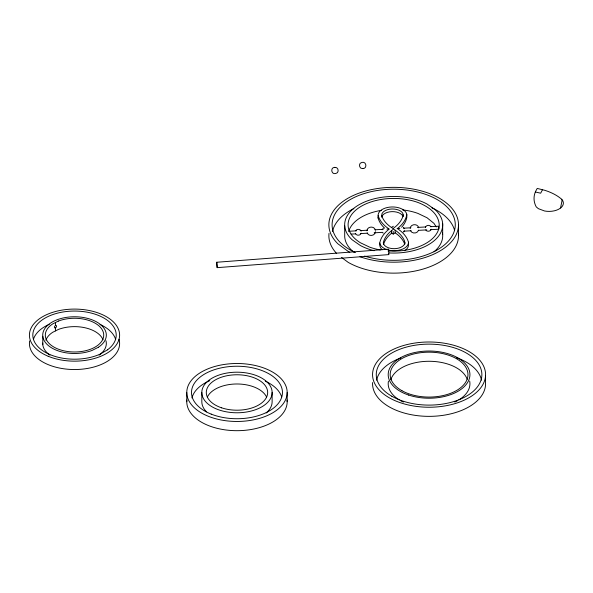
<?xml version="1.0" encoding="UTF-8"?>
<svg xmlns="http://www.w3.org/2000/svg" width="593" height="593" viewBox="0 0 593 593"><rect width="100%" height="100%" fill="white"/><g stroke="black" fill="none" stroke-linecap="round" stroke-linejoin="round"><path stroke-width="0.89" d="M438.546 226.741L438.605 226.237L438.835 228.713M366.911 230.773C367.2 226.229 374.517 225.711 375.413 230.203M375.465 231.744C375.191 235.947 368.653 236.874 367.163 232.938M381.662 217.186L381.929 213.843A10.844 6.256 0 0 1 391.951 208.995A10.844 6.256 0 0 1 402.766 213.243L403.284 216.512M404.923 242.255L404.656 243.834A10.844 6.256 0 0 1 394.634 248.682A10.844 6.256 0 0 1 383.827 244.435L383.3 242.93L383.575 241.759A45.728 26.403 0 0 1 391.069 231.033L393.53 229.091L396.117 230.862A43.393 25.054 0 0 1 404.537 241.077L404.923 244.012M410.193 228.357C410.482 223.813 417.798 223.294 418.695 227.786M560.533 208.01L562.031 200.701L561.667 199.27M403.284 214.755L403.01 215.919A45.728 26.403 0 0 1 395.524 226.645L393.063 228.587L390.468 226.815A43.393 25.054 0 0 1 382.048 216.601L381.662 215.422M542.521 189.664L540.668 193.207L535.368 191.976M216.741 262.254L217.171 267.651L388.771 254.612L388.838 251.795L388.341 249.216L216.741 262.254L217.171 267.651M388.341 249.216L388.23 251.328M418.599 230.195C417.45 233.768 411.839 234.065 410.452 230.521M361.233 233.234C360.381 235.74 356.43 235.947 355.407 233.464M382.092 229.773L383.404 228.201M404.515 230.818L403.566 232.085M425.374 227.349C426.167 225.095 429.554 224.614 430.903 226.608M431.274 229.254C430.488 231.507 427.093 231.989 425.752 229.995M355.637 230.796C356.778 228.72 360.255 228.883 361.159 231.107M395.153 230.21L395.153 232.849L393.233 234.065L391.291 233.005M391.521 227.408L393.359 226.252M334.808 167.337C330.123 167.27 331.19 174.824 335.69 173.556C339.619 172.978 338.529 166.818 334.845 167.345M362.834 168.597C367.519 168.664 366.452 161.118 361.952 162.386C358.024 162.956 359.113 169.116 362.797 168.597M349.055 231.24L356.445 230.825M360.136 230.618L367.519 230.21M374.902 229.795L383.211 229.328M386.903 229.128L388.749 229.024M397.058 228.557L399.83 228.401M403.522 228.194L410.905 227.786M417.368 227.423L425.678 226.956M430.296 226.704L438.605 226.237M351.086 234.116L355.696 233.857M360.314 233.598L367.697 233.182M374.161 232.827L382.47 232.36L383.189 233.116M403.7 231.174L411.09 230.759M418.473 230.351L426.782 229.884M430.474 229.676L438.783 229.217M395.153 232.849L396.117 233.509A43.393 25.054 0 0 1 404.537 243.723M354.28 252.233L352.183 250.772A49.019 28.301 0 0 1 344.703 236.777L344.703 225.829M341.553 257.451L348.247 262.402A64.815 37.418 0 0 0 420.407 269.808A64.815 37.418 0 0 0 458.404 233.627M388.771 254.612L388.511 253.9M403.425 227.475L404.441 228.683M382.122 249.653L380.484 247.733L379.765 245.628L379.765 242.989A49.219 28.42 0 0 1 388.193 229.891L389.216 229.083L387.733 228.068A46.891 27.07 0 0 1 378.141 215.518A14.365 8.295 0 0 1 391.773 206.964A14.365 8.295 0 0 1 406.828 214.688L406.828 217.327A49.219 28.42 0 0 1 401.654 227.289M436.263 226.919L433.943 223.339L427.027 217.75L417.835 213.376A45.602 26.329 0 0 0 402.558 209.885M485.534 375.792A56.505 32.622 0 0 1 399.074 402.269A56.505 32.622 0 0 1 402.588 345.801A56.505 32.622 0 0 1 485.534 375.792L485.534 384.909A56.505 32.622 0 0 1 427.034 416.338A56.505 32.622 0 0 1 372.597 382.567M458.5 224.443L458.5 235.391M442.675 223.702L442.675 234.65M406.828 214.688A49.219 28.42 0 0 1 398.392 227.786L397.369 228.594L398.852 229.61A46.891 27.07 0 0 1 408.451 242.159L408.451 244.805A14.365 8.295 0 0 1 404.663 250.691M393.233 231.426L393.233 234.065M391.662 230.566L391.662 233.212L391.069 233.679A45.728 26.403 0 0 0 383.575 244.405M378.141 215.518L378.141 218.157A46.891 27.07 0 0 0 384.657 228.194M287.175 392.484A50.205 28.983 0 0 1 211.871 417.583A50.205 28.983 0 0 1 211.871 367.386A50.205 28.983 0 0 1 287.175 392.484L287.175 401.698M272.128 392.484A35.157 20.295 0 0 1 219.395 410.06A35.157 20.295 0 0 1 219.395 374.909A35.157 20.295 0 0 1 272.128 392.484L272.128 401.698A35.157 20.295 0 0 1 266.213 412.973M201.82 392.484L201.82 401.698A35.157 20.295 0 0 0 206.527 411.846M186.773 392.484L186.773 401.698M55.483 322.525L55.483 325.564M55.483 327.862A1.408 0.867 -56.5 0 1 54.563 326.602A1.408 0.867 -56.5 0 1 56.402 325.676A1.408 0.867 -56.5 0 1 55.483 327.862L55.483 330.901M42.785 336.29L42.785 344.666M336.565 253.396A64.815 37.418 0 0 1 328.996 233.375M332.532 231.492A61.59 35.558 0 0 1 353.828 208.603M431.978 207.861A61.59 35.558 0 0 1 454.646 230.655M359.944 256.717A64.815 37.418 0 0 0 457.366 231.744A64.815 37.418 0 0 0 382.574 187.899A64.815 37.418 0 0 0 337.832 243.753L348.247 251.454A64.815 37.418 0 0 0 349.774 252.292M355.4 252.618A61.59 35.558 0 0 1 367.704 192.525A61.59 35.558 0 0 1 455.254 225.785A61.59 35.558 0 0 1 364.539 256.087M376.599 380.246A52.807 30.488 0 0 1 400.779 357.987M456.299 357.616A52.807 30.488 0 0 1 481.509 380.15M469.678 381.099A40.865 23.594 0 0 1 458.782 399.934M457.203 400.846A40.865 23.594 0 0 1 454.787 402.069M403.344 402.069A40.865 23.594 0 0 1 400.927 400.846M399.348 399.934A40.865 23.594 0 0 1 388.452 381.099M390.75 379.854A38.901 22.46 0 0 1 428.539 361.278A38.901 22.46 0 0 1 467.18 379.253M287.094 400.023A50.205 28.983 0 0 1 236.97 430.688A50.205 28.983 0 0 1 186.854 400.023M191.962 397.94A45.483 26.255 0 0 1 209.752 380.669M265.33 381.173A45.483 26.255 0 0 1 281.69 396.917M207.328 397.117A30.695 17.723 0 0 1 236.97 383.982A30.695 17.723 0 0 1 266.62 397.117M119.023 339.292A45.098 26.033 0 0 1 75.926 369.521A45.098 26.033 0 0 1 29.65 340.908M33.393 339.507A41.703 24.076 0 0 1 49.241 324.349M100.017 324.445A41.703 24.076 0 0 1 115.687 339.656M105.962 340.738A31.8 18.361 0 0 1 99.157 355.111M49.901 355.118A31.8 18.361 0 0 1 42.726 343.065M45.891 340.167A29.205 16.863 0 0 1 52.607 332.347L58.351 329.456A29.205 16.863 0 0 1 103.026 339.811M389.112 252.944A49.019 28.301 0 0 0 435.44 239.594A49.019 28.301 0 0 0 435.188 209.707L427.027 204.022A49.019 28.301 0 0 0 362.412 202.976A49.019 28.301 0 0 0 352.183 239.824L360.351 245.509A49.019 28.301 0 0 0 374.079 250.706M388.467 250.921A45.602 26.329 0 0 0 439.265 225.674C439.161 213.68 427.909 206.275 417.835 202.428A45.602 26.329 0 0 0 358.483 208.032A45.602 26.329 0 0 0 360.351 242.73L369.543 247.103A45.602 26.329 0 0 0 380.372 249.949M442.482 233.019A49.019 28.301 0 0 1 434.002 251.81M348.706 231.381A45.602 26.329 0 0 1 381.64 210.322M378.141 218.157A14.365 8.295 0 0 1 378.497 216.03M408.451 242.159A14.365 8.295 0 0 1 388.452 250.061M386.806 249.579A14.365 8.295 0 0 1 379.765 242.989M381.929 216.482A10.844 6.256 0 0 1 391.951 211.634A10.844 6.256 0 0 1 402.766 215.882M535.583 191.42L534.982 192.947A49.219 28.42 0 0 0 536.257 206.905L538.37 208.669L544.53 210.982A14.365 8.295 0 0 0 558.473 209.359L560.926 207.758A14.365 8.295 0 0 0 562.016 199.567L560.518 198.292A46.891 27.07 0 0 0 544.574 190.249L537.221 188.433L535.583 191.42M107.518 349.84L99.802 354.273A41.703 24.076 0 0 1 33.779 340.256A41.703 24.076 0 0 1 83.68 311.636A41.703 24.076 0 0 1 107.518 349.84M58.351 321.08L52.607 323.971A29.205 16.863 0 0 0 66.275 351.301A29.205 16.863 0 0 0 103.397 332.599A29.205 16.863 0 0 0 58.351 321.08M98.394 347.253L92.145 350.404A31.8 18.361 0 0 1 43.081 337.884A31.8 18.361 0 0 1 83.472 317.507A31.8 18.361 0 0 1 98.394 347.253M391.788 396.213A52.807 30.488 0 0 0 480.093 382.463A52.807 30.488 0 0 0 415.315 345.185A52.807 30.488 0 0 0 391.788 396.213M408.629 395.057A40.865 23.594 0 0 0 469.93 374.62A40.865 23.594 0 0 0 408.629 354.191A40.865 23.594 0 0 0 408.629 395.057M401.935 390.713A38.901 22.46 0 0 0 466.773 380.143A38.901 22.46 0 0 0 418.488 353.013A38.901 22.46 0 0 0 401.935 390.713M211.219 414.122A45.483 26.255 0 0 0 282.312 394.545A45.483 26.255 0 0 0 217.394 368.787A45.483 26.255 0 0 0 211.219 414.122M221.626 407.828A30.695 17.723 0 0 0 267.665 392.484A30.695 17.723 0 0 0 221.626 377.141A30.695 17.723 0 0 0 221.626 407.828M48.196 356.26A45.098 26.033 0 0 0 119.393 337.714A45.098 26.033 0 0 0 55.972 311.392A45.098 26.033 0 0 0 48.196 356.26"/></g></svg>
